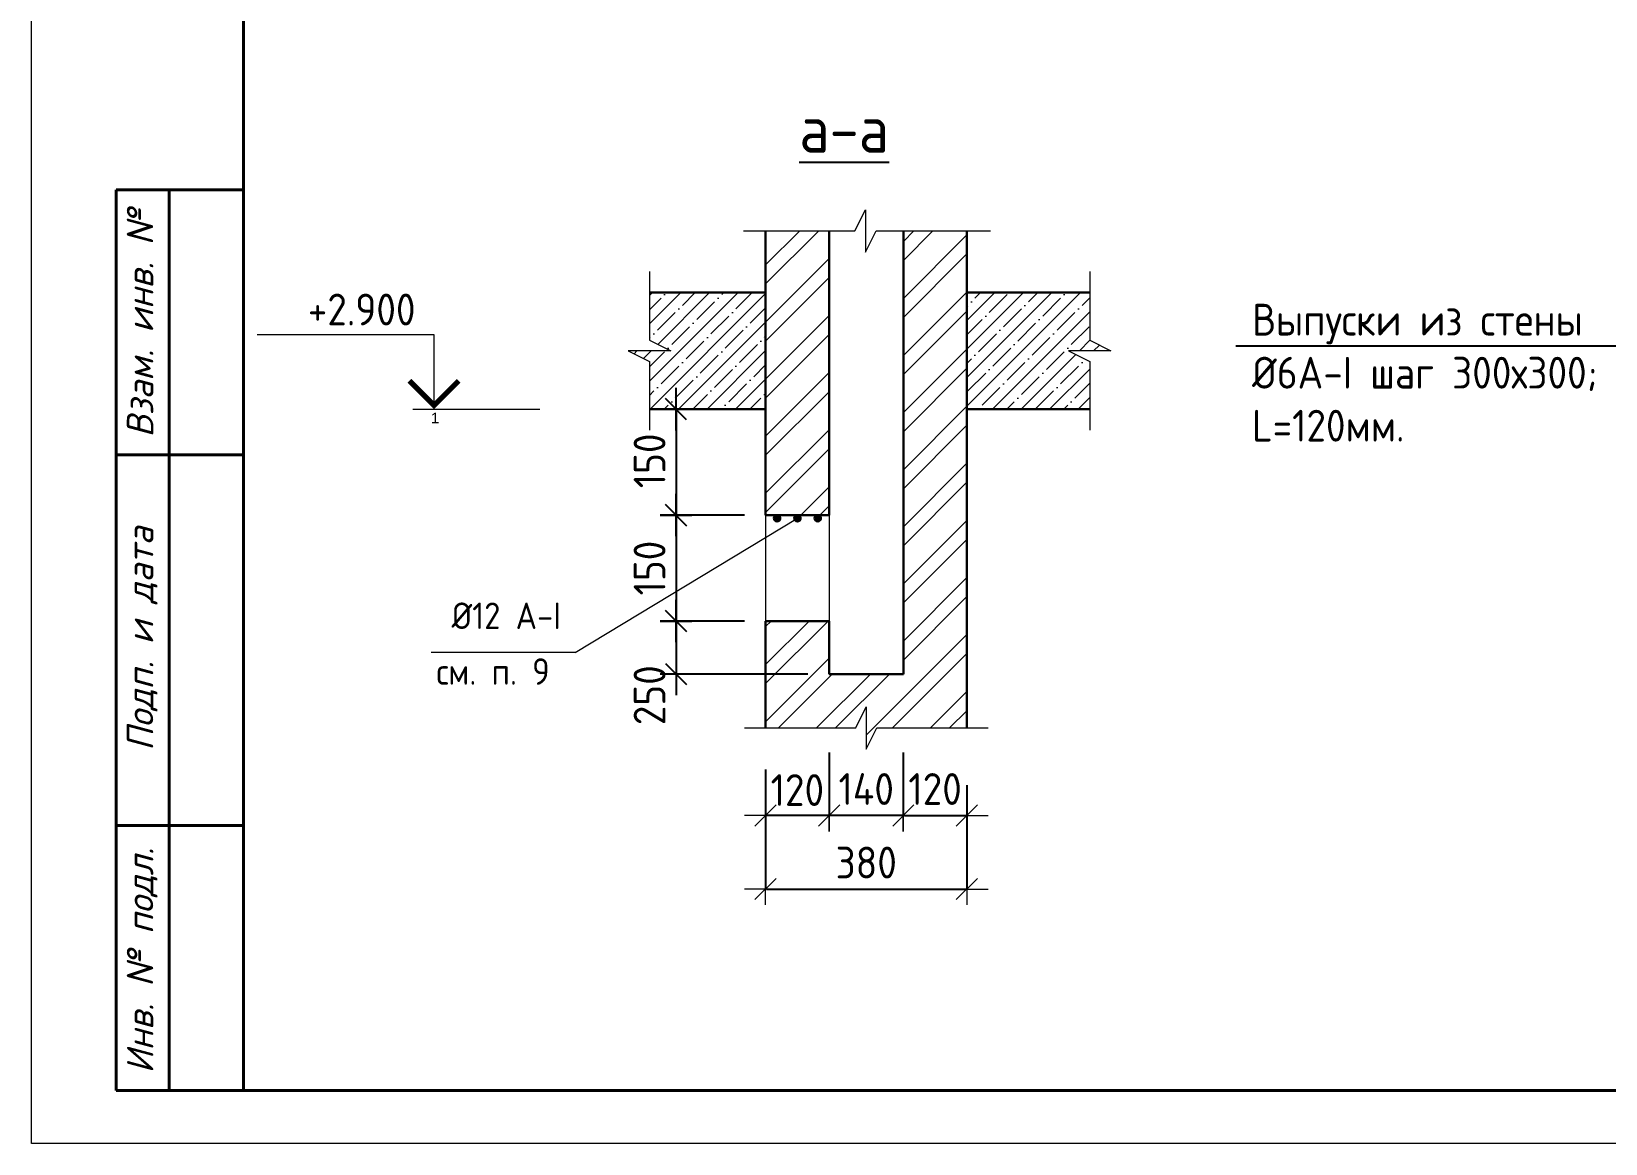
# Model space of a CAD drawing. Header units: millimetres. Extents: x 854812 to 1164625, y 589925 to 823301.
# Drawn here: x 1012654 to 1027511, y 609626 to 620121 of the extents above; entities that cross this region are included whole.
import ezdxf
from ezdxf.enums import TextEntityAlignment as Align

# ---------------------------------------------------------------- set-up
doc = ezdxf.new("R2010")
doc.units = ezdxf.units.MM
doc.layers.get('Defpoints').update_dxf_attribs({"color": 40})
for name, color, linetype in [('F-text', 7, 'Continuous'), ('osnovnie', 7, 'Continuous'), ('РАЗМЕР', 7, 'Continuous')]:
    doc.layers.add(name, color=color, linetype=linetype)
for name, color, linetype, lineweight in [('Text', 7, 'Continuous', 15), ('размеры', 215, 'Continuous', 13), ('стены', 172, 'Continuous', 30), ('текст', 7, 'Continuous', 13), ('УКАЗАТЕЛЬ', 6, 'Continuous', 13), ('ФАСАД', 7, 'Continuous', 13), ('штриховка', 8, 'Continuous', 9)]:
    doc.layers.add(name, color=color, linetype=linetype, lineweight=lineweight)
doc.styles.add('GOST 2.304', font='isocpeur.ttf', dxfattribs={"width": 0.9})
doc.styles.add('Isocpeur', font='isocpeui.ttf')
doc.styles.get("Standard").update_dxf_attribs({"font": 'arial.ttf'})
doc.styles.add('Ок1', font='isocpeur.ttf', dxfattribs={"oblique": 15})
doc.styles.add('Оксана', font='arial.ttf')
doc.dimstyles.new('100', dxfattribs={"dimtxt": 260, "dimasz": 150, "dimexe": 1.25, "dimexo": 0.625, "dimgap": 50, "dimtad": 1, "dimtxsty": 'Isocpeur', "dimblk": 'ARCHTICK', "dimcen": 2.5, "dimdle": 2, "dimclrd": 256, "dimclre": 256, "dimclrt": 256, "dimadec": 0, "dimazin": 0, "dimtfac": 1, "dimtofl": 0, "dimtmove": 1, "dimatfit": 3, "dimfxl": 1, "dimlwd": -1, "dimlwe": -1, "dimarcsym": 0})
doc.dimstyles.new('C 2', dxfattribs={"dimscale": 100, "dimtxt": 3, "dimasz": 0.1, "dimexe": 0, "dimexo": 2, "dimgap": 1, "dimtad": 1, "dimdec": 0, "dimlfac": 0.5, "dimdsep": 46, "dimtxsty": 'GOST 2.304', "dimblk": 'A8MITTA', "dimcen": 3, "dimclrt": 256, "dimaunit": 1, "dimadec": 0, "dimazin": 0, "dimtfac": 1, "dimtdec": 0, "dimtofl": 0, "dimtmove": 1, "dimatfit": 3, "dimldrblk": 'OBLIQUE', "dimfxl": 1, "dimtolj": 1, "dimtzin": 0, "dimarcsym": 0})

# ---------------------------------------------------------------- blocks, each defined once
blk = doc.blocks.new('*U1095')
at = {"color": 7, "linetype": 'Continuous', "lineweight": 40}
for p, q in [((-586, 90), (-574, 90)), ((-586, 5), (-586, 90)), ((-581, 5), (-581, 90)), ((-586, 65), (-574, 65)), ((-586, 30), (-574, 30)), ((-586, 5), (-574, 5))]:
    blk.add_line(p, q, dxfattribs=at)
at = {"color": 7, "linetype": 'Continuous', "lineweight": 0}
blk.add_lwpolyline([(-594, 420), (0, 420), (0, 0), (-594, 0)], close=True, dxfattribs=at)
at = {"color": 7, "linetype": 'Continuous', "lineweight": 40}
blk.add_lwpolyline([(-574, 415), (-5, 415), (-5, 5), (-574, 5)], close=True, dxfattribs=at)
at = {"color": 7, "style": 'Оксана', "flags": 8}
for tag, height, p in [('НАИМЕНОВАНИЕ_ОБЪЕКТА_СТРОИТЕЛЬСТВА', 2.71, (-64.88, 42.01)), ('НАИМЕНОВАНИЕ_ЧЕРТЕЖА', 2.86, (-88.9, 11.79))]:
    blk.add_attdef(tag, text='', height=height, dxfattribs=at).set_placement(p, align=Align.MIDDLE_CENTER)
at = {"color": 7, "linetype": 'Continuous', "lineweight": 20, "style": 'Оксана', "flags": 8}
blk.add_attdef('ИНВ.№ПОДЛ.', text='', height=2.5, rotation=90, dxfattribs=at).set_placement((-577.5, 17.5), align=Align.MIDDLE_CENTER)
for tag, height, p in [('НАИМЕНОВАНИЕ_СООРУЖЕНИЯ', 3.57, (-91.21, 26.62)), ('ОРГАНИЗАЦИЯ/ЛИЦЕНЗИЯ', 2.29, (-29.74, 11.97))]:
    blk.add_attdef(tag, text='', height=height, dxfattribs=at).set_placement(p, align=Align.MIDDLE_CENTER)
at = {"color": 7, "linetype": 'Continuous', "lineweight": 20, "flags": 8}
for tag, p in [('---------------------------------------------------', (-210, 5)), ('--------------------------------------------------', (-210, -2))]:
    blk.add_attdef(tag, text='', height=0.143, dxfattribs=at).set_placement(p, align=Align.TOP_LEFT)
at = {"layer": 'Text', "color": 7, "linetype": 'Continuous', "lineweight": 20, "style": 'GOST 2.304', "width": 0.9, "flags": 8}
blk.add_attdef('ОБОЗНАЧЕНИЕ_ДОКУМЕНТА', text='', height=4.29, dxfattribs=at).set_placement((-65.21, 54.98), align=Align.MIDDLE_CENTER)
at = {"layer": 'Text', "color": 7, "style": 'GOST 2.304', "width": 0.9, "flags": 8}
for tag, p in [('СТАДИЯ', (-47.5, 25)), ('ЛИСТ', (-32.5, 25)), ('ЛИСТОВ', (-15, 25))]:
    blk.add_attdef(tag, text='', height=2.86, dxfattribs=at).set_placement(p, align=Align.MIDDLE_CENTER)
at = {"layer": 'текст', "color": 7, "linetype": 'Continuous', "style": 'Ок1', "oblique": 15}
for s, p in [('Взам. инв. №', (-582.5, 66.63)), ('Подп. и дата', (-582.5, 37.05)), ('Инв. № подл.', (-582.5, 6.6))]:
    blk.add_text(s, height=2.5, rotation=90.0002, dxfattribs=at).set_placement(p)
blk = doc.blocks.new('_ArchTick')
at = {"color": 0, "linetype": 'ByBlock', "const_width": 0.15}
blk.add_lwpolyline([(-0.5, -0.5), (0.5, 0.5)], dxfattribs=at)
blk = doc.blocks.new('A8MITTA')
for p, q in [((0, 15), (0, -15)), ((-20, 0), (20, 0)), ((-10, -10), (10, 10))]:
    blk.add_line(p, q)
blk = doc.blocks.new('*D1119')
at = {"layer": 'Defpoints', "color": 0, "ltscale": 100}
for p in [(1019583, 616557), (1018738, 615557), (1019583, 615557)]:
    blk.add_point(p, dxfattribs=at)
at = {"layer": 'РАЗМЕР', "color": 0, "lineweight": -2, "ltscale": 100}
for p, q in [((1019383, 616557), (1018738, 616557)), ((1018738, 616547), (1018738, 615567)), ((1019383, 615557), (1018738, 615557))]:
    blk.add_line(p, q, dxfattribs=at)
at = {"layer": 'РАЗМЕР', "color": 0, "lineweight": -2, "ltscale": 100, "xscale": 10, "yscale": 10, "zscale": 10}
for p, rotation in [((1018738, 616557), 90), ((1018738, 615557), 270)]:
    blk.add_blockref('A8MITTA', p, dxfattribs=dict(at, rotation=rotation))
at = {"layer": 'РАЗМЕР', "ltscale": 100, "insert": (1018488, 616069), "char_height": 300, "attachment_point": 5, "rotation": 90, "style": 'GOST 2.304'}
blk.add_mtext('\\A1;150', dxfattribs=at)
blk = doc.blocks.new('_Oblique')
at = {"color": 0, "linetype": 'ByBlock', "lineweight": -2}
blk.add_line((-0.5, -0.5), (0.5, 0.5), dxfattribs=at)
blk = doc.blocks.new('*D1120')
at = {"layer": 'Defpoints', "color": 0, "ltscale": 100}
for p in [(1019583, 615557), (1018738, 614557), (1019583, 614557)]:
    blk.add_point(p, dxfattribs=at)
at = {"layer": 'РАЗМЕР', "color": 0, "lineweight": -2, "ltscale": 100}
for p, q in [((1019383, 615557), (1018738, 615557)), ((1018738, 615547), (1018738, 614567)), ((1019383, 614557), (1018738, 614557))]:
    blk.add_line(p, q, dxfattribs=at)
at = {"layer": 'РАЗМЕР', "color": 0, "lineweight": -2, "ltscale": 100, "xscale": 10, "yscale": 10, "zscale": 10}
for p, rotation in [((1018738, 615557), 90), ((1018738, 614557), 270)]:
    blk.add_blockref('A8MITTA', p, dxfattribs=dict(at, rotation=rotation))
at = {"layer": 'РАЗМЕР', "ltscale": 100, "insert": (1018488, 615057), "char_height": 300, "attachment_point": 5, "rotation": 90, "style": 'GOST 2.304'}
blk.add_mtext('\\A1;150', dxfattribs=at)
blk = doc.blocks.new('*D1121')
at = {"layer": 'Defpoints', "color": 0, "ltscale": 100}
for p in [(1019583, 614557), (1018738, 614057), (1020183, 614057)]:
    blk.add_point(p, dxfattribs=at)
at = {"layer": 'РАЗМЕР', "color": 0, "lineweight": -2, "ltscale": 100}
for p, q in [((1019383, 614557), (1018738, 614557)), ((1018738, 614547), (1018738, 614067)), ((1019983, 614057), (1018738, 614057))]:
    blk.add_line(p, q, dxfattribs=at)
at = {"layer": 'РАЗМЕР', "color": 0, "lineweight": -2, "ltscale": 100, "xscale": 10, "yscale": 10, "zscale": 10}
for p, rotation in [((1018738, 614557), 90), ((1018738, 614057), 270)]:
    blk.add_blockref('A8MITTA', p, dxfattribs=dict(at, rotation=rotation))
at = {"layer": 'РАЗМЕР', "ltscale": 100, "insert": (1018488, 613857), "char_height": 300, "attachment_point": 5, "rotation": 90, "style": 'GOST 2.304'}
blk.add_mtext('\\A1;250', dxfattribs=at)
blk = doc.blocks.new('*U1096')
at = {"color": 7, "linetype": 'Continuous', "lineweight": 15}
for p, q in [((-10, 7), (-26.68, 7)), ((-10, 0), (-10, 7)), ((-12, 0), (-10, 0)), ((-10, 0), (0, 0))]:
    blk.add_line(p, q, dxfattribs=at)
at = {"color": 7, "linetype": 'Continuous', "lineweight": 15, "const_width": 0.5}
blk.add_lwpolyline([(-7.67, 2.67), (-10, 0.35), (-12.32, 2.67)], dxfattribs=at)
at = {"color": 7, "linetype": 'Continuous', "lineweight": 15, "style": 'GOST 2.304', "width": 0.9, "flags": 8}
blk.add_attdef('+OTM', text='', height=3, rotation=360, dxfattribs=at).set_placement((-20.16, 7), align=Align.BOTTOM_LEFT)
at = {"layer": 'Defpoints', "color": 5, "linetype": 'Continuous', "flags": 8}
blk.add_attdef('M', text='', height=1, dxfattribs=at).set_placement((-9.9, -0.33), align=Align.TOP_CENTER)
blk = doc.blocks.new('*D1101')
at = {"layer": 'Defpoints', "color": 0, "ltscale": 0.1}
for p in [(1021483, 613208), (1019583, 613008), (1021483, 612028)]:
    blk.add_point(p, dxfattribs=at)
at = {"layer": 'размеры', "color": 0, "lineweight": -2, "ltscale": 0.1}
for p, q in [((1021483, 613008), (1021483, 612028)), ((1019583, 612808), (1019583, 612028)), ((1019593, 612028), (1021473, 612028))]:
    blk.add_line(p, q, dxfattribs=at)
at = {"layer": 'размеры', "color": 0, "lineweight": -2, "ltscale": 0.1, "xscale": 10, "yscale": 10, "zscale": 10, "rotation": 180}
blk.add_blockref('A8MITTA', (1019583, 612028), dxfattribs=at)
at = {"layer": 'размеры', "color": 0, "lineweight": -2, "ltscale": 0.1, "xscale": 10, "yscale": 10, "zscale": 10}
blk.add_blockref('A8MITTA', (1021483, 612028), dxfattribs=at)
at = {"layer": 'размеры', "ltscale": 0.1, "insert": (1020533, 612278), "char_height": 300, "attachment_point": 5, "style": 'GOST 2.304'}
blk.add_mtext('\\A1;380', dxfattribs=at)
blk = doc.blocks.new('*D1102')
at = {"layer": 'Defpoints', "color": 0, "ltscale": 0.1}
for p in [(1020883, 613517), (1021483, 613008), (1021483, 612722)]:
    blk.add_point(p, dxfattribs=at)
at = {"layer": 'размеры', "color": 0, "lineweight": -2, "ltscale": 0.1}
for p, q in [((1020883, 613317), (1020883, 612722)), ((1020893, 612722), (1021473, 612722)), ((1021483, 612808), (1021483, 612722))]:
    blk.add_line(p, q, dxfattribs=at)
at = {"layer": 'размеры', "color": 0, "lineweight": -2, "ltscale": 0.1, "xscale": 10, "yscale": 10, "zscale": 10, "rotation": 180}
blk.add_blockref('A8MITTA', (1020883, 612722), dxfattribs=at)
at = {"layer": 'размеры', "color": 0, "lineweight": -2, "ltscale": 0.1, "xscale": 10, "yscale": 10, "zscale": 10}
blk.add_blockref('A8MITTA', (1021483, 612722), dxfattribs=at)
at = {"layer": 'размеры', "ltscale": 0.1, "insert": (1021183, 612972), "char_height": 300, "attachment_point": 5, "style": 'GOST 2.304'}
blk.add_mtext('\\A1;120', dxfattribs=at)
blk = doc.blocks.new('*D1103')
at = {"layer": 'Defpoints', "color": 0, "ltscale": 0.1}
for p in [(1020183, 613517), (1020883, 613517), (1020183, 612722)]:
    blk.add_point(p, dxfattribs=at)
at = {"layer": 'размеры', "color": 0, "lineweight": -2, "ltscale": 0.1}
for p, q in [((1020183, 613317), (1020183, 612722)), ((1020883, 613317), (1020883, 612722)), ((1020873, 612722), (1020193, 612722))]:
    blk.add_line(p, q, dxfattribs=at)
at = {"layer": 'размеры', "color": 0, "lineweight": -2, "ltscale": 0.1, "xscale": 10, "yscale": 10, "zscale": 10, "rotation": 180}
blk.add_blockref('A8MITTA', (1020183, 612722), dxfattribs=at)
at = {"layer": 'размеры', "color": 0, "lineweight": -2, "ltscale": 0.1, "xscale": 10, "yscale": 10, "zscale": 10}
blk.add_blockref('A8MITTA', (1020883, 612722), dxfattribs=at)
at = {"layer": 'размеры', "ltscale": 0.1, "insert": (1020533, 612972), "char_height": 300, "attachment_point": 5, "style": 'GOST 2.304'}
blk.add_mtext('\\A1;140', dxfattribs=at)
blk = doc.blocks.new('*D1104')
at = {"layer": 'Defpoints', "color": 0, "ltscale": 0.1}
for p in [(1020183, 613517), (1019583, 613357), (1019583, 612722)]:
    blk.add_point(p, dxfattribs=at)
at = {"layer": 'размеры', "color": 0, "lineweight": -2, "ltscale": 0.1}
for p, q in [((1020183, 613317), (1020183, 612722)), ((1019583, 613157), (1019583, 612722)), ((1020173, 612722), (1019593, 612722))]:
    blk.add_line(p, q, dxfattribs=at)
at = {"layer": 'размеры', "color": 0, "lineweight": -2, "ltscale": 0.1, "xscale": 10, "yscale": 10, "zscale": 10, "rotation": 180}
blk.add_blockref('A8MITTA', (1019583, 612722), dxfattribs=at)
at = {"layer": 'размеры', "color": 0, "lineweight": -2, "ltscale": 0.1, "xscale": 10, "yscale": 10, "zscale": 10}
blk.add_blockref('A8MITTA', (1020183, 612722), dxfattribs=at)
at = {"layer": 'размеры', "ltscale": 0.1, "insert": (1019883, 612962), "char_height": 300, "attachment_point": 5, "style": 'GOST 2.304'}
blk.add_mtext('\\A1;120', dxfattribs=at)

msp = doc.modelspace()

# ---------------------------------------------------------------- hatches: boundary and pattern name
at = {"layer": 'стены', "ltscale": 0.3}
for points in [[(1019721.6, 615527.1, 1), (1019661.6, 615527.1, 1)], [(1019913.5, 615527.1, 1), (1019853.5, 615527.1, 1)], [(1020105.4, 615527.1, 1), (1020045.4, 615527.1, 1)]]:
    msp.add_hatch(color=204, dxfattribs=at).paths.add_polyline_path(points)
at = {"layer": 'штриховка', "ltscale": 0.1}
h = msp.add_hatch(dxfattribs=at)
h.set_pattern_fill('ANSI32', color=256, scale=40, style=0)
h.set_pattern_definition([(45, (658263.25, 139674.7), (-269.40768, 269.40768), []), (45, (658442.85, 139674.7), (-269.40768, 269.40768), [])])
h.paths.add_polyline_path([(1020183.5, 618239.6), (1019583.5, 618239.6), (1019583.5, 615557.3), (1020183.5, 615557.3)])
h.paths.add_polyline_path([(1020183.5, 614057.3), (1020183.5, 614557.3), (1019583.5, 614557.3), (1019583.5, 613548.2), (1020433.5, 613548.2), (1020533.5, 613748.2), (1020533.5, 613348.2), (1020633.5, 613548.2), (1021483.5, 613548.2), (1021483.5, 614862.7), (1020883.5, 615133), (1020883.5, 614057.3)])
h.paths.add_polyline_path([(1020883.5, 615133), (1021483.5, 614862.7), (1021483.5, 618239.6), (1020883.5, 618239.6)])
h = msp.add_hatch(dxfattribs=at)
h.set_pattern_fill('ANSI35', color=256, scale=30, style=0)
h.set_pattern_definition([(45, (658263.25, 139674.72), (-134.70384, 134.70384), []), (45, (658397.95, 139674.72), (-134.70384, 134.70384), [238.125, -47.625, 0, -47.625])])
h.paths.add_polyline_path([(1018487.4, 617657.3), (1018487.4, 617207.3), (1018687.4, 617107.3), (1018287.4, 617107.3), (1018487.4, 617007.3), (1018487.4, 616557.3), (1019583.5, 616557.3), (1019583.5, 617657.3)])
h.paths.add_polyline_path([(1022442.3, 617107.3), (1022842.3, 617107.3), (1022642.3, 617207.3), (1022642.3, 617657.3), (1021483.5, 617657.3), (1021483.5, 616557.3), (1022642.3, 616557.3), (1022642.3, 617007.3)])

# ---------------------------------------------------------------- linework, layer by layer
at = {"layer": 'osnovnie', "lineweight": 30, "ltscale": 50}
msp.add_line((1021483.5, 617657.3), (1022642.3, 617657.3), dxfattribs=at)
at = {"layer": 'стены', "color": 204, "ltscale": 0.3}
for p, q in [((1019583.5, 618239.6), (1019583.5, 615557.3)), ((1020183.5, 618239.6), (1020183.5, 615557.3)), ((1020883.5, 618239.6), (1020883.5, 614057.3)), ((1021483.5, 618239.6), (1021483.5, 613548.2)), ((1018487.4, 617657.3), (1019583.5, 617657.3)), ((1018487.4, 616557.3), (1019583.5, 616557.3)), ((1021483.5, 616557.3), (1022642.3, 616557.3)), ((1019583.5, 615557.3), (1020183.5, 615557.3)), ((1019583.5, 614557.3), (1019583.5, 613548.2)), ((1019583.5, 614557.3), (1020183.5, 614557.3)), ((1020183.5, 614557.3), (1020183.5, 614057.3)), ((1020183.5, 614057.3), (1020883.5, 614057.3))]:
    msp.add_line(p, q, dxfattribs=at)
for centre in [(1019691.6, 615527.1), (1019883.5, 615527.1), (1020075.4, 615527.1)]:
    msp.add_circle(centre, 30, dxfattribs=at)
at = {"layer": 'УКАЗАТЕЛЬ', "ltscale": 100}
for q in [(1019883.5, 615527.1), (1016427.4, 614260.9)]:
    msp.add_line((1017786.1, 614260.9), q, dxfattribs=at)
for points in [[(1019375.8, 618239.6), (1020425.8, 618239.6), (1020525.8, 618439.6), (1020525.8, 618039.6), (1020625.8, 618239.6), (1021706.9, 618239.6)], [(1018487.4, 617857.3), (1018487.4, 617207.3), (1018687.4, 617107.3), (1018287.4, 617107.3), (1018487.4, 617007.3), (1018487.4, 616357.3)], [(1022642.3, 617857.3), (1022642.3, 617207.3), (1022842.3, 617107.3), (1022442.3, 617107.3), (1022642.3, 617007.3), (1022642.3, 616357.3)], [(1019383.5, 613548.2), (1020433.5, 613548.2), (1020533.5, 613748.2), (1020533.5, 613348.2), (1020633.5, 613548.2), (1021683.5, 613548.2)]]:
    msp.add_lwpolyline(points, dxfattribs=at)
at = {"layer": 'ФАСАД', "ltscale": 100}
for p, q in [((1019583.5, 615557.3), (1019583.5, 614557.3)), ((1020183.5, 615557.3), (1020183.5, 614557.3))]:
    msp.add_line(p, q, dxfattribs=at)

# ---------------------------------------------------------------- block references
at = {"ltscale": 130, "xscale": 100, "yscale": 100, "zscale": 100}
msp.add_blockref('*U1095', (1072053.9, 609626.2), dxfattribs=at)
at = {"layer": 'размеры', "color": 7, "ltscale": 100}
ref = msp.add_blockref('*U1096', (1017453.5, 616557.3), dxfattribs=dict(at, xscale=100, yscale=100, zscale=100))
ref.add_attrib('+OTM', '+2.900', dxfattribs={"layer": '0', "color": 7, "linetype": 'Continuous', "lineweight": 15, "height": 300, "style": 'GOST 2.304', "width": 0.9, "flags": 8}).set_placement((1015262.3, 617257.3), align=Align.BOTTOM_LEFT)
ref.add_attrib('M', '1', dxfattribs={"layer": 'Defpoints', "color": 5, "linetype": 'Continuous', "height": 100, "flags": 8}).set_placement((1016463.9, 616523.9), align=Align.TOP_CENTER)

# ---------------------------------------------------------------- texts
at = {"lineweight": 25, "ltscale": 25, "insert": (1024174.8, 617551.2), "char_height": 300, "width": 4164.516, "attachment_point": 1, "style": 'GOST 2.304'}
msp.add_mtext('Выпуски из стены %%C6А-I шаг 300х300; L=120мм.', dxfattribs=at)
at = {"layer": 'F-text', "linetype": 'Continuous', "insert": (1019938, 619202.4), "char_height": 450, "width": 2163.611, "attachment_point": 5, "style": 'GOST 2.304'}
msp.add_mtext('   {\\Lа-а}', dxfattribs=at)
at = {"layer": 'osnovnie', "ltscale": 100, "char_height": 250, "width": 5687.833, "attachment_point": 1, "style": 'GOST 2.304'}
for s, insert in [(' %%C12 А-I ', (1016475.9, 614732.1)), ('см. п. 9 ', (1016475.9, 614205.9))]:
    msp.add_mtext(s, dxfattribs=dict(at, insert=insert))

# ---------------------------------------------------------------- dimensions: what is measured, and where the dimension line sits
at = {"layer": 'РАЗМЕР', "ltscale": 100}
dim = msp.add_linear_dim(base=(1018737.7, 615557.3), p1=(1019583.5, 616557.3), p2=(1019583.5, 615557.3), angle=90, text='150', dimstyle='C 2', dxfattribs=at)
dim.commit()
dim.dimension.update_dxf_attribs({"geometry": '*D1119', "text_midpoint": (1018737.7, 616069.2), "dimtype": 160})
dim = msp.add_linear_dim(base=(1018737.7, 614557.3), p1=(1019583.5, 615557.3), p2=(1019583.5, 614557.3), angle=90, text='150', dimstyle='C 2', dxfattribs=at)
dim.commit()
dim.dimension.update_dxf_attribs({"geometry": '*D1120', "text_midpoint": (1018487.7, 615057.3)})
dim = msp.add_linear_dim(base=(1018737.7, 614057.3), p1=(1019583.5, 614557.3), p2=(1020183.5, 614057.3), angle=90, dimstyle='C 2', dxfattribs=at)
dim.commit()
dim.dimension.update_dxf_attribs({"geometry": '*D1121', "text_midpoint": (1018737.7, 613857.3), "dimtype": 160})
at = {"layer": 'размеры', "ltscale": 0.1}
dim = msp.add_linear_dim(base=(1019583.5, 612722.2), p1=(1020183.5, 613516.7), p2=(1019583.5, 613357.1), angle=180, text='120', dimstyle='C 2', override={"dimtmove": 2}, dxfattribs=at)
dim.commit()
dim.dimension.update_dxf_attribs({"geometry": '*D1104', "text_midpoint": (1019883.5, 612962.1), "dimtype": 160})
for base, p1, p2, text, picture, middle in [((1020183.5, 612722.2), (1020883.5, 613516.7), (1020183.5, 613516.7), '140', '*D1103', (1020533.5, 612722.2)), ((1021483.5, 612722.2), (1020883.5, 613516.7), (1021483.5, 613007.7), '120', '*D1102', (1021183.5, 612722.2)), ((1021483.5, 612028.4), (1019583.5, 613007.7), (1021483.5, 613207.7), '380', '*D1101', (1020533.5, 612028.4))]:
    dim = msp.add_linear_dim(base=base, p1=p1, p2=p2, angle=180, text=text, dimstyle='C 2', dxfattribs=at)
    dim.commit()
    dim.dimension.update_dxf_attribs({"geometry": picture, "text_midpoint": middle, "dimtype": 160})

# ---------------------------------------------------------------- leaders
at = {"lineweight": 25, "ltscale": 25}
msp.add_leader([(1030719.4, 617728.8), (1028332.1, 617151.7), (1024022, 617151.7)], dimstyle='100', override={"dimgap": 1, "dimtad": 0}, dxfattribs=at)

doc.saveas('drawing.dxf')
